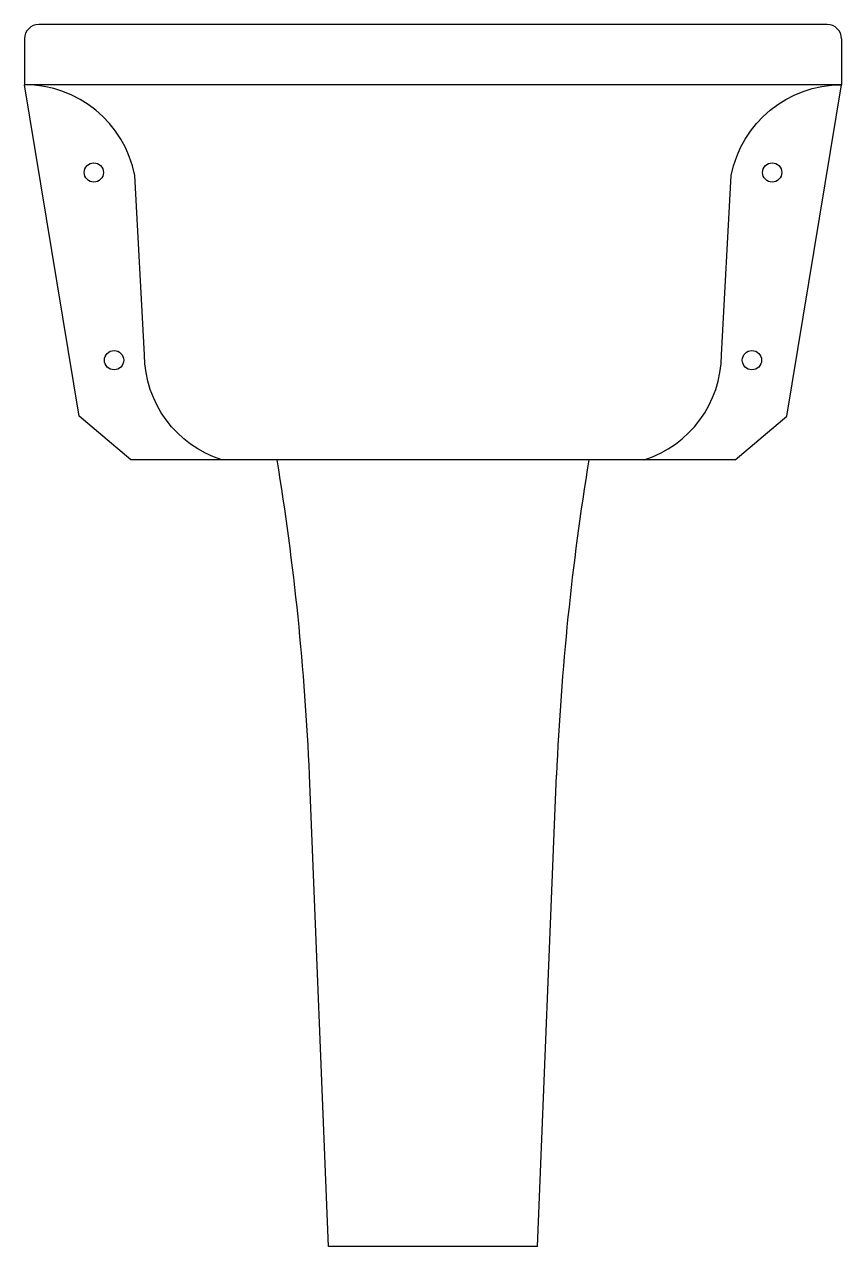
# Model space of a CAD drawing. Header units: millimetres. Extents: x 8.126 to 8.691, y -16.219 to -15.374.
import ezdxf

# ---------------------------------------------------------------- set-up
doc = ezdxf.new("R2010")
doc.units = ezdxf.units.MM
doc.header["$LTSCALE"] = 10

msp = doc.modelspace()

# ---------------------------------------------------------------- linework, layer by layer
for p, q in [((8.68112, -15.37438), (8.13612, -15.37438)), ((8.12612, -15.38438), (8.12612, -15.41614)), ((8.69112, -15.38438), (8.69112, -15.41614)), ((8.69112, -15.41614), (8.12612, -15.41614)), ((8.16394, -15.64532), (8.12612, -15.41614)), ((8.6533, -15.64532), (8.69112, -15.41614)), ((8.1996, -15.67548), (8.16394, -15.64532)), ((8.61764, -15.67548), (8.6533, -15.64532)), ((8.61764, -15.67548), (8.1996, -15.67548)), ((8.33629, -16.21938), (8.32318, -15.89334)), ((8.48095, -16.21938), (8.49406, -15.89334)), ((8.48095, -16.21938), (8.33629, -16.21938))]:
    msp.add_line(p, q)
for points in [[(8.26263, -15.67548, -0.324063), (8.20911, -15.60288), (8.20246, -15.47877, 0.358958), (8.12612, -15.41614, 4.120816)], [(8.55461, -15.67548, 0.324063), (8.60813, -15.60288), (8.61478, -15.47877, -0.358958), (8.69112, -15.41614, -4.120816)]]:
    msp.add_lwpolyline(points, format="xyb")
for centre in [(8.1741, -15.47672), (8.64313, -15.47672), (8.1881, -15.60654), (8.62914, -15.60654)]:
    msp.add_circle(centre, 0.00667)
for centre, radius, start, end in [((8.13612, -15.38438), 0.01, 90, 180), ((8.68112, -15.38438), 0.01, 360, 90), ((6.5018, -15.96991), 1.82299, 2.40716, 9.29466), ((10.31544, -15.96991), 1.82299, 170.70534, 177.59284)]:
    msp.add_arc(centre, radius, start, end)

doc.saveas('drawing.dxf')
